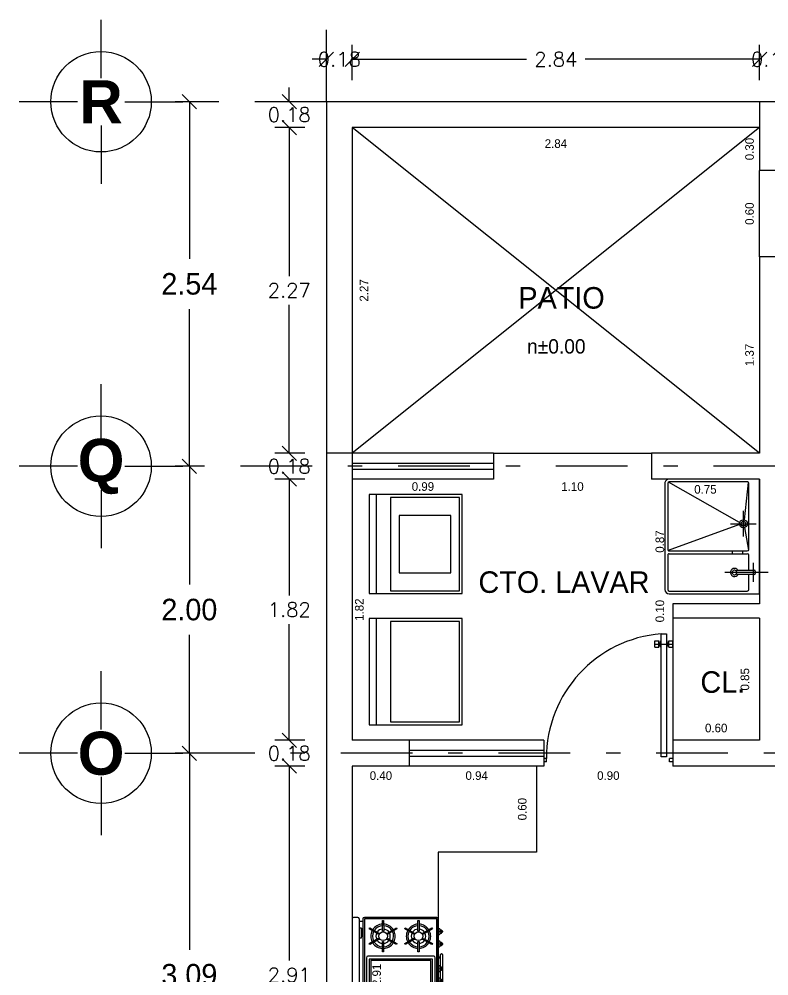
# Model space of a CAD drawing. Extents: x 12 to 127, y -37 to 29.
# Drawn here: x 36.1 to 41.33, y 11.01 to 17.68 of the extents above; entities that cross this region are included whole.
import ezdxf
from ezdxf.enums import TextEntityAlignment as Align

# ---------------------------------------------------------------- set-up
doc = ezdxf.new("R2010")
doc.units = 0
doc.header["$PDMODE"] = 34
doc.linetypes.add('DASHDOT', pattern=[1, 0.5, -0.25, 0, -0.25])
doc.layers.get('0').update_dxf_attribs({"linetype": 'CONTINUOUS'})
doc.layers.get('DEFPOINTS').update_dxf_attribs({"linetype": 'CONTINUOUS'})
for name, color, linetype in [('CEXT', 5, 'CONTINUOUS'), ('CEXT2', 5, 'CONTINUOUS'), ('CINT', 7, 'CONTINUOUS'), ('DESNIVEL', 4, 'CONTINUOUS'), ('EJES', 10, 'DASHDOT'), ('M1', 2, 'CONTINUOUS'), ('MBAJOS', 4, 'CONTINUOUS'), ('MCOCINA', 40, 'CONTINUOUS'), ('MUROS', 6, 'CONTINUOUS'), ('NIVELES', 7, 'CONTINUOUS'), ('PTAS', 33, 'CONTINUOUS'), ('TEJES', 7, 'CONTINUOUS'), ('TEXTOS', 7, 'CONTINUOUS'), ('VEN', 4, 'CONTINUOUS')]:
    doc.layers.add(name, color=color, linetype=linetype)
doc.styles.add('EJES', font='swisseb.ttf')
doc.styles.add('LETER', font='simplex.shx')
doc.styles.add('STYLE1', font='ZURCHBXC.TTF')
doc.dimstyles.new('CEXT', dxfattribs={"dimtxt": 0.15, "dimasz": 0.1, "dimexe": 0.1, "dimexo": 0.15, "dimgap": 0.1, "dimtad": 0, "dimtih": 1, "dimtoh": 1, "dimzin": 0, "dimtxsty": 'STANDARD', "dimblk": 'COT', "dimblk1": 'OBLIQUE', "dimblk2": 'OBLIQUE', "dimsah": 1, "dimcen": 0.09, "dimse1": 1, "dimclrt": 7, "dimazin": 3, "dimtfac": 1, "dimtix": 1, "dimtmove": 0, "dimatfit": 3, "dimtolj": 1, "dimtzin": 0})
doc.dimstyles.new('CINT', dxfattribs={"dimtxt": 0.08, "dimasz": 0.02, "dimexe": 0.05, "dimexo": 0.2, "dimgap": 0.02, "dimtad": 0, "dimtih": 1, "dimtoh": 1, "dimzin": 0, "dimtxsty": 'STANDARD', "dimblk": 'COT', "dimcen": 0.09, "dimazin": 3, "dimtfac": 1, "dimtix": 1, "dimtofl": 0, "dimtmove": 0, "dimatfit": 3, "dimtolj": 1, "dimtzin": 0})
doc.dimstyles.new('CONS', dxfattribs={"dimtxt": 0.1, "dimasz": 0.1, "dimexe": 0.1, "dimexo": 0.15, "dimgap": 0.05, "dimtad": 0, "dimtih": 1, "dimtoh": 1, "dimzin": 0, "dimtxsty": 'LETER', "dimblk1": 'OBLIQUE', "dimblk2": 'OBLIQUE', "dimsah": 1, "dimcen": 0.09, "dimclrt": 7, "dimaunit": 1, "dimazin": 3, "dimtfac": 1, "dimtix": 1, "dimtofl": 0, "dimtmove": 0, "dimatfit": 3, "dimtolj": 1, "dimtzin": 0})

# ---------------------------------------------------------------- blocks, each defined once
blk = doc.blocks.new('LAVADORA')
blk.add_line((-0.15, -0.345), (-0.15, 0.345))
for points in [[(-0.1, 0.345), (-0.75, 0.345), (-0.75, -0.345), (-0.1, -0.345)], [(-0.25, 0.325), (-0.73, 0.325), (-0.73, -0.325), (-0.25, -0.325)], [(-0.31, 0.2), (-0.67, 0.2), (-0.67, -0.2), (-0.31, -0.2)]]:
    blk.add_lwpolyline(points, close=True)
blk = doc.blocks.new('SECADORA')
blk.add_line((-0.15, -0.345), (-0.15, 0.395))
for points in [[(-0.1, 0.395), (-0.75, 0.395), (-0.75, -0.345), (-0.1, -0.345)], [(-0.25, 0.375), (-0.73, 0.375), (-0.73, -0.325), (-0.25, -0.325)]]:
    blk.add_lwpolyline(points, close=True)
blk = doc.blocks.new('LAVADERO80')
for p, q in [((0.0001, 0.8), (0, 0)), ((0.6301, 0.8), (0.0001, 0.8)), ((0.0751, 0.77), (0.0751, 0.6648)), ((0.6301, 0.78), (0.0851, 0.78)), ((0.6401, 0.53), (0.6401, 0.77)), ((0.66, 0.03), (0.6601, 0.77)), ((0.0413, 0.7155), (0.0413, 0.5826)), ((-0.0603, 0.65), (0.2413, 0.65)), ((0.0297, 0.6408), (0.0297, 0.6588)), ((0.0357, 0.6648), (0.0797, 0.6648)), ((0.1537, 0.6348), (0.0357, 0.6348)), ((0.0751, 0.6348), (0.0751, 0.53)), ((0.0797, 0.6648), (0.1537, 0.6648)), ((0.1597, 0.6588), (0.1597, 0.6408)), ((0.0751, 0.49), (0.075, 0.03)), ((0.1051, 0.3375), (0.0764, 0.495)), ((0.6301, 0.52), (0.0851, 0.52)), ((0.6301, 0.5), (0.0851, 0.5)), ((0.1155, 0.52), (0.1155, 0.5)), ((0.1394, 0.3172), (0.6366, 0.4976)), ((0.1897, 0.5), (0.1897, 0.52)), ((0.64, 0.03), (0.6401, 0.49)), ((0.1124, 0.4007), (0.1124, 0.2207)), ((0.2024, 0.3107), (0.0224, 0.3107)), ((0.1055, 0.2837), (0.0775, 0.0233)), ((0.1391, 0.3029), (0.6342, 0.0209)), ((0, 0), (0.63, 0)), ((0.085, 0.02), (0.63, 0.02))]:
    blk.add_line(p, q)
for centre, radius in [((0.1124, 0.3107), 0.0278), ((0.1125, 0.3107), 0.0162)]:
    blk.add_circle(centre, radius)
for centre, radius, start, end in [((0.0851, 0.77), 0.01, 90, 180), ((0.6301, 0.77), 0.03, 0, 90), ((0.6301, 0.77), 0.01, 0, 90), ((0.1746, 0.6509), 0.0284, 214.41739, 150.65071), ((0.1747, 0.6509), 0.0162, 202.50916, 157.49084), ((0.0307, 0.6638), 0.001, 90, 180), ((0.0357, 0.6588), 0.006, 90, 180), ((0.0357, 0.6408), 0.006, 180, 270), ((0.1537, 0.6588), 0.006, 0, 90), ((0.1537, 0.6408), 0.006, 270, 0), ((0.0851, 0.53), 0.01, 180, 270), ((0.0851, 0.49), 0.01, 90, 180), ((0.6301, 0.53), 0.01, 270, 0), ((0.6301, 0.49), 0.01, 359.99101, 90), ((0.085, 0.03), 0.01, 180, 270), ((0.63, 0.03), 0.01, 270, 360), ((0.63, 0.03), 0.03, 270, 0)]:
    blk.add_arc(centre, radius, start, end)
blk = doc.blocks.new('PI')
for p, q in [((-0.14, 0.92), (-0.14, 0.97)), ((-0.14, 0.97), (-0.11, 0.97)), ((-0.11, 0.92), (-0.11, 0.97)), ((-0.095, 0.97), (-0.09, 0.97)), ((-0.095, 0.92), (-0.095, 0.97)), ((-0.09, 0.0717), (-0.09, 1.025)), ((-0.09, 1.025), (-0.05, 1.025)), ((-0.05, 1.025), (-0.05, 0.0717)), ((-0.05, 0.97), (-0.045, 0.97)), ((-0.045, 0.92), (-0.045, 0.97)), ((-0.03, 0.92), (-0.03, 0.97)), ((-0.03, 0.97), (0, 0.97)), ((0, 0.92), (0, 0.97)), ((-0.14, 0.945), (0, 0.945)), ((-0.14, 0.92), (-0.11, 0.92)), ((-0.11, 0.955), (-0.095, 0.955)), ((-0.11, 0.935), (-0.095, 0.935)), ((-0.095, 0.92), (-0.09, 0.92)), ((-0.05, 0.92), (-0.045, 0.92)), ((-0.045, 0.955), (-0.03, 0.955)), ((-0.045, 0.935), (-0.03, 0.935)), ((-0.03, 0.92), (0, 0.92)), ((-0.98, 0.0595), (-1, 0.0595)), ((-0.98, 0.0322), (-1, 0.0322)), ((-0.98, 0.0322), (-0.98, 0.0595)), ((-0.05, 0.0717), (-0.09, 0.0717)), ((-0.0248, 0.0322), (-0.0248, 0.0595)), ((0, 0.0595), (-0.0248, 0.0595)), ((0, 0.0322), (-0.0248, 0.0322))]:
    blk.add_line(p, q)
blk.add_arc((-0.0139, 0.061), 0.9661, 94.51866, 180.09329)
blk = doc.blocks.new('ESTUFA80')
for p, q in [((0.3904, 0), (-0.3904, 0)), ((-0.322, 0.0081), (-0.322, 0)), ((-0.3049, 0.0131), (-0.317, 0.0131)), ((-0.3049, 0.0315), (-0.3049, 0.0112)), ((-0.3, 0.0325), (-0.3039, 0.0325)), ((-0.3, 0.0102), (-0.3039, 0.0102)), ((-0.299, 0.0112), (-0.299, 0.0315)), ((-0.2869, 0.0131), (-0.299, 0.0131)), ((-0.2819, 0), (-0.2819, 0.0081)), ((-0.2355, 0.0081), (-0.2355, 0)), ((-0.2184, 0.0131), (-0.2305, 0.0131)), ((-0.2184, 0.0315), (-0.2184, 0.0112)), ((-0.2135, 0.0325), (-0.2174, 0.0325)), ((-0.2135, 0.0102), (-0.2174, 0.0102)), ((-0.2125, 0.0112), (-0.2125, 0.0315)), ((-0.2004, 0.0131), (-0.2125, 0.0131)), ((-0.1954, 0), (-0.1954, 0.0081)), ((-0.1469, 0.0215), (-0.1469, 0.0252)), ((-0.1419, 0.0302), (-0.046, 0.0302)), ((-0.0557, 0.0165), (-0.1419, 0.0165)), ((-0.1259, 0), (-0.1259, 0.0165)), ((-0.1159, 0.0165), (-0.1159, 0)), ((-0.063, 0.0081), (-0.063, 0)), ((-0.046, 0.0131), (-0.058, 0.0131)), ((-0.046, 0.0315), (-0.046, 0.0112)), ((-0.0411, 0.0325), (-0.045, 0.0325)), ((-0.0411, 0.0102), (-0.045, 0.0102)), ((-0.0401, 0.0112), (-0.0401, 0.0315)), ((-0.0401, 0.0302), (0.0407, 0.0302)), ((-0.028, 0.0131), (-0.0401, 0.0131)), ((0.031, 0.0165), (-0.0304, 0.0165)), ((-0.023, 0), (-0.023, 0.0081)), ((0.0236, 0.0081), (0.0236, 0)), ((0.0407, 0.0131), (0.0286, 0.0131)), ((0.0407, 0.0315), (0.0407, 0.0112)), ((0.0456, 0.0325), (0.0417, 0.0325)), ((0.0456, 0.0102), (0.0417, 0.0102)), ((0.0466, 0.0112), (0.0466, 0.0315)), ((0.0466, 0.0302), (0.1446, 0.0302)), ((0.0586, 0.0131), (0.0466, 0.0131)), ((0.1446, 0.0165), (0.0562, 0.0165)), ((0.0636, 0), (0.0636, 0.0081)), ((0.1195, 0.0165), (0.1195, 0)), ((0.1295, 0), (0.1295, 0.0165)), ((0.1496, 0.0215), (0.1496, 0.0252)), ((0.1974, 0.0081), (0.1974, 0)), ((0.2145, 0.0131), (0.2024, 0.0131)), ((0.2145, 0.0315), (0.2145, 0.0112)), ((0.2194, 0.0325), (0.2155, 0.0325)), ((0.2194, 0.0102), (0.2155, 0.0102)), ((0.2204, 0.0112), (0.2204, 0.0315)), ((0.2324, 0.0131), (0.2204, 0.0131)), ((0.2374, 0), (0.2374, 0.0081)), ((0.2839, 0.0081), (0.2839, 0)), ((0.301, 0.0131), (0.2889, 0.0131)), ((0.301, 0.0315), (0.301, 0.0112)), ((0.3059, 0.0325), (0.302, 0.0325)), ((0.3059, 0.0102), (0.302, 0.0102)), ((0.3069, 0.0112), (0.3069, 0.0315)), ((0.3189, 0.0131), (0.3069, 0.0131)), ((0.324, 0), (0.324, 0.0081)), ((-0.4004, -0.01), (-0.4004, -0.5156)), ((0.3904, -0.01), (-0.3904, -0.01)), ((-0.3904, -0.01), (-0.3904, -0.5156)), ((-0.3267, -0.0451), (-0.3204, -0.0414)), ((-0.2905, -0.1078), (-0.3267, -0.0451)), ((-0.3204, -0.0414), (-0.2831, -0.1035)), ((-0.2537, -0.1041), (-0.2175, -0.0414)), ((-0.2111, -0.0451), (-0.2462, -0.1084)), ((-0.2175, -0.0414), (-0.2111, -0.0451)), ((-0.1299, -0.0309), (-0.1299, -0.4909)), ((0.1268, -0.0209), (-0.1199, -0.0209)), ((0.1168, -0.041), (-0.1099, -0.041)), ((-0.1099, -0.041), (-0.1099, -0.4809)), ((-0.0999, -0.051), (-0.0999, -0.4709)), ((0.1068, -0.051), (-0.0999, -0.051)), ((0.1068, -0.4709), (0.1068, -0.051)), ((0.1168, -0.4809), (0.1168, -0.041)), ((0.1369, -0.4909), (0.1369, -0.0309)), ((0.2218, -0.0414), (0.2154, -0.0451)), ((0.2154, -0.0451), (0.2506, -0.1084)), ((0.258, -0.1041), (0.2218, -0.0414)), ((0.3247, -0.0414), (0.2874, -0.1035)), ((0.2948, -0.1078), (0.3311, -0.0451)), ((0.3311, -0.0451), (0.3247, -0.0414)), ((0.3904, -0.5156), (0.3904, -0.01)), ((0.4004, -0.5156), (0.4004, -0.01)), ((-0.3782, -0.1342), (-0.3057, -0.1329)), ((-0.3057, -0.1329), (-0.3057, -0.1415)), ((-0.2831, -0.1035), (-0.2905, -0.1078)), ((-0.2462, -0.1084), (-0.2537, -0.1041)), ((0.2506, -0.1084), (0.258, -0.1041)), ((0.2874, -0.1035), (0.2948, -0.1078)), ((0.3101, -0.1329), (0.3101, -0.1415)), ((0.3825, -0.1342), (0.3101, -0.1329)), ((-0.3782, -0.1415), (-0.3782, -0.1342)), ((-0.3057, -0.1415), (-0.3782, -0.1415)), ((-0.3267, -0.2307), (-0.2916, -0.1673)), ((-0.2841, -0.1716), (-0.3204, -0.2343)), ((-0.2916, -0.1673), (-0.2841, -0.1716)), ((-0.2547, -0.1722), (-0.2473, -0.1679)), ((-0.2175, -0.2343), (-0.2547, -0.1722)), ((-0.2473, -0.1679), (-0.2111, -0.2307)), ((-0.2321, -0.1428), (-0.2321, -0.1342)), ((-0.2321, -0.1342), (-0.1596, -0.1342)), ((-0.1596, -0.1415), (-0.2321, -0.1428)), ((-0.1596, -0.1341), (-0.1596, -0.1415)), ((0.2364, -0.1342), (0.164, -0.1342)), ((0.164, -0.1343), (0.164, -0.1417)), ((0.164, -0.1415), (0.2364, -0.1428)), ((0.2516, -0.1679), (0.2154, -0.2307)), ((0.2218, -0.2343), (0.2591, -0.1722)), ((0.2364, -0.1428), (0.2364, -0.1342)), ((0.2591, -0.1722), (0.2516, -0.1679)), ((0.2959, -0.1673), (0.2885, -0.1716)), ((0.2885, -0.1716), (0.3247, -0.2343)), ((0.3311, -0.2307), (0.2959, -0.1673)), ((0.3101, -0.1415), (0.3825, -0.1415)), ((0.3825, -0.1415), (0.3825, -0.1342)), ((-0.3204, -0.2343), (-0.3267, -0.2307)), ((-0.2111, -0.2307), (-0.2175, -0.2343)), ((0.2154, -0.2307), (0.2218, -0.2343)), ((0.3247, -0.2343), (0.3311, -0.2307)), ((-0.3267, -0.2923), (-0.3204, -0.2886)), ((-0.2905, -0.3551), (-0.3267, -0.2923)), ((-0.3204, -0.2886), (-0.2831, -0.3508)), ((-0.2537, -0.3514), (-0.2175, -0.2886)), ((-0.2111, -0.2923), (-0.2462, -0.3557)), ((-0.2175, -0.2886), (-0.2111, -0.2923)), ((0.2218, -0.2886), (0.2154, -0.2923)), ((0.2154, -0.2923), (0.2506, -0.3557)), ((0.258, -0.3514), (0.2218, -0.2886)), ((0.3247, -0.2886), (0.2874, -0.3508)), ((0.2948, -0.3551), (0.3311, -0.2923)), ((0.3311, -0.2923), (0.3247, -0.2886)), ((-0.3782, -0.3814), (-0.3057, -0.3802)), ((-0.3782, -0.3888), (-0.3782, -0.3814)), ((-0.3057, -0.3888), (-0.3782, -0.3888)), ((-0.3057, -0.3802), (-0.3057, -0.3888)), ((-0.2831, -0.3508), (-0.2905, -0.3551)), ((-0.2462, -0.3557), (-0.2537, -0.3514)), ((-0.2321, -0.3814), (-0.1596, -0.3814)), ((-0.2321, -0.39), (-0.2321, -0.3814)), ((-0.1596, -0.3888), (-0.2321, -0.39)), ((-0.1596, -0.3815), (-0.1596, -0.3889)), ((0.2364, -0.3814), (0.164, -0.3814)), ((0.164, -0.3815), (0.164, -0.3888)), ((0.164, -0.3888), (0.2364, -0.39)), ((0.2364, -0.39), (0.2364, -0.3814)), ((0.2506, -0.3557), (0.258, -0.3514)), ((0.2874, -0.3508), (0.2948, -0.3551)), ((0.3825, -0.3814), (0.3101, -0.3802)), ((0.3101, -0.3802), (0.3101, -0.3888)), ((0.3101, -0.3888), (0.3825, -0.3888)), ((0.3825, -0.3888), (0.3825, -0.3814)), ((-0.3267, -0.4779), (-0.2916, -0.4146)), ((-0.2841, -0.4189), (-0.3204, -0.4816)), ((-0.2916, -0.4146), (-0.2841, -0.4189)), ((-0.2547, -0.4195), (-0.2473, -0.4152)), ((-0.2175, -0.4816), (-0.2547, -0.4195)), ((-0.2473, -0.4152), (-0.2111, -0.4779)), ((0.2516, -0.4152), (0.2154, -0.4779)), ((0.2218, -0.4816), (0.2591, -0.4195)), ((0.2591, -0.4195), (0.2516, -0.4152)), ((0.2959, -0.4146), (0.2885, -0.4189)), ((0.2885, -0.4189), (0.3247, -0.4816)), ((0.3311, -0.4779), (0.2959, -0.4146)), ((-0.3904, -0.5156), (0.3904, -0.5156)), ((-0.3904, -0.5256), (0.3904, -0.5256)), ((-0.3754, -0.5506), (-0.3754, -0.5256)), ((-0.3204, -0.4816), (-0.3267, -0.4779)), ((-0.3217, -0.5273), (-0.3213, -0.5361)), ((-0.2648, -0.5329), (-0.3217, -0.5273)), ((-0.2648, -0.5361), (-0.2648, -0.5329)), ((-0.2111, -0.4779), (-0.2175, -0.4816)), ((-0.1199, -0.5009), (0.1268, -0.5009)), ((-0.1099, -0.4809), (0.1168, -0.4809)), ((-0.0999, -0.4709), (0.1068, -0.4709)), ((0.2154, -0.4779), (0.2218, -0.4816)), ((0.3247, -0.4816), (0.3311, -0.4779)), ((0.3754, -0.5506), (0.3754, -0.5256)), ((-0.4004, -0.5606), (-0.4004, -0.5906)), ((-0.3904, -0.5506), (0.3904, -0.5506)), ((-0.3265, -0.5361), (-0.3265, -0.5506)), ((-0.2592, -0.5361), (-0.3265, -0.5361)), ((-0.2592, -0.5506), (-0.2592, -0.5361)), ((0.4004, -0.5906), (0.4004, -0.5606)), ((-0.3904, -0.6007), (0.3904, -0.6007))]:
    blk.add_line(p, q)
for centre in [(-0.269, -0.1377), (0.2733, -0.1377), (-0.269, -0.3849), (0.2733, -0.3849)]:
    blk.add_circle(centre, 0.0302)
for centre, radius, start, end in [((-0.317, 0.0081), 0.005, 90, 180), ((-0.302, 0.0137), 0.013, 103.13656, 182.60475), ((-0.3039, 0.0315), 0.001, 90, 180), ((-0.3039, 0.0112), 0.001, 180, 270), ((-0.3, 0.0315), 0.001, 0, 90), ((-0.3, 0.0112), 0.001, 270, 0), ((-0.302, 0.0137), 0.013, 357.39525, 76.86344), ((-0.2869, 0.0081), 0.005, 0, 90), ((-0.2305, 0.0081), 0.005, 90, 180), ((-0.2155, 0.0137), 0.013, 103.13656, 182.60475), ((-0.2174, 0.0315), 0.001, 90, 180), ((-0.2174, 0.0112), 0.001, 180, 270), ((-0.2135, 0.0315), 0.001, 0, 90), ((-0.2135, 0.0112), 0.001, 270, 0), ((-0.2155, 0.0137), 0.013, 357.39525, 76.86344), ((-0.2004, 0.0081), 0.005, 0, 90), ((-0.1419, 0.0252), 0.005, 90, 180), ((-0.1419, 0.0215), 0.005, 180, 270), ((-0.058, 0.0081), 0.005, 90, 180), ((-0.043, 0.0137), 0.013, 103.13656, 182.60475), ((-0.045, 0.0315), 0.001, 90, 180), ((-0.045, 0.0112), 0.001, 180, 270), ((-0.0411, 0.0315), 0.001, 0, 90), ((-0.0411, 0.0112), 0.001, 270, 0), ((-0.043, 0.0137), 0.013, 357.39525, 76.86344), ((-0.028, 0.0081), 0.005, 0, 90), ((0.0286, 0.0081), 0.005, 90, 180), ((0.0436, 0.0137), 0.013, 103.13656, 182.60475), ((0.0417, 0.0315), 0.001, 90, 180), ((0.0417, 0.0112), 0.001, 180, 270), ((0.0456, 0.0315), 0.001, 0, 90), ((0.0456, 0.0112), 0.001, 270, 0), ((0.0436, 0.0137), 0.013, 357.39525, 76.86344), ((0.0586, 0.0081), 0.005, 0, 90), ((0.1446, 0.0252), 0.005, 0, 90), ((0.1446, 0.0215), 0.005, 270, 360), ((0.1486, 0.0292), 0.001, 0, 90), ((0.2024, 0.0081), 0.005, 90, 180), ((0.2174, 0.0137), 0.013, 103.13656, 182.60475), ((0.2155, 0.0315), 0.001, 90, 180), ((0.2155, 0.0112), 0.001, 180, 270), ((0.2194, 0.0315), 0.001, 0, 90), ((0.2194, 0.0112), 0.001, 270, 0), ((0.2174, 0.0137), 0.013, 357.39525, 76.86344), ((0.2324, 0.0081), 0.005, 0, 90), ((0.2889, 0.0081), 0.005, 90, 180), ((0.3039, 0.0137), 0.013, 103.13656, 182.60475), ((0.302, 0.0315), 0.001, 90, 180), ((0.302, 0.0112), 0.001, 180, 270), ((0.3059, 0.0315), 0.001, 0, 90), ((0.3059, 0.0112), 0.001, 270, 0), ((0.3039, 0.0137), 0.013, 357.39525, 76.86344), ((0.3189, 0.0081), 0.005, 0, 90), ((-0.3904, -0.01), 0.01, 90, 180), ((-0.2691, -0.138), 0.0851, 122.31144, 177.18305), ((-0.2691, -0.138), 0.0851, 62.37258, 117.07209), ((-0.2689, -0.1379), 0.0737, 62.86598, 116.66246), ((-0.2691, -0.138), 0.0851, 2.54228, 57.13058), ((-0.1199, -0.0309), 0.01, 90, 180), ((0.1268, -0.0309), 0.01, 0, 90), ((0.2735, -0.138), 0.0851, 122.86942, 177.45772), ((0.2735, -0.138), 0.0851, 62.92791, 117.62742), ((0.2732, -0.1379), 0.0737, 63.33754, 117.13402), ((0.2735, -0.138), 0.0851, 2.81695, 57.68856), ((0.3904, -0.01), 0.01, 0, 90), ((-0.2689, -0.1379), 0.0737, 122.86598, 176.66246), ((-0.269, -0.1377), 0.0504, 124.23095, 174.903), ((-0.269, -0.1377), 0.0504, 63.99408, 114.70629), ((-0.269, -0.1377), 0.0504, 3.95602, 54.46702), ((-0.2689, -0.1379), 0.0737, 2.86598, 56.66246), ((0.2732, -0.1379), 0.0737, 123.33754, 177.13402), ((0.2733, -0.1377), 0.0504, 125.53298, 176.04398), ((0.2733, -0.1377), 0.0504, 65.29371, 116.00592), ((0.2733, -0.1377), 0.0504, 5.097, 55.76905), ((0.2732, -0.1379), 0.0737, 3.33754, 57.13402), ((-0.2691, -0.138), 0.0851, 182.42, 237.35247), ((-0.2689, -0.1379), 0.0737, 182.86598, 236.66246), ((-0.269, -0.1377), 0.0504, 184.4298, 234.86055), ((-0.269, -0.1377), 0.0504, 244.39172, 294.62134), ((-0.269, -0.1377), 0.0504, 304.15481, 354.42452), ((-0.2689, -0.1379), 0.0737, 302.86598, 356.66246), ((-0.2691, -0.138), 0.0851, 302.65086, 357.3), ((0.2735, -0.138), 0.0851, 182.7, 237.34914), ((0.2732, -0.1379), 0.0737, 183.33754, 237.13402), ((0.2733, -0.1377), 0.0504, 185.57548, 235.84519), ((0.2733, -0.1377), 0.0504, 245.37866, 295.60828), ((0.2733, -0.1377), 0.0504, 305.13945, 355.5702), ((0.2732, -0.1379), 0.0737, 303.33754, 357.13402), ((0.2735, -0.138), 0.0851, 302.64753, 357.58), ((-0.2691, -0.138), 0.0851, 242.58972, 297.41093), ((-0.2689, -0.1379), 0.0737, 242.86598, 296.66246), ((0.2735, -0.138), 0.0851, 242.58907, 297.41028), ((0.2732, -0.1379), 0.0737, 243.33754, 297.13402), ((-0.2691, -0.3852), 0.0851, 122.31144, 177.18305), ((-0.2689, -0.3851), 0.0737, 122.86598, 176.66246), ((-0.2691, -0.3852), 0.0851, 62.37258, 117.07209), ((-0.2689, -0.3851), 0.0737, 62.86598, 116.66246), ((-0.2689, -0.3851), 0.0737, 2.86598, 56.66246), ((-0.2691, -0.3852), 0.0851, 2.54228, 57.13058), ((0.2735, -0.3852), 0.0851, 122.86942, 177.45772), ((0.2732, -0.3851), 0.0737, 123.33754, 177.13402), ((0.2735, -0.3852), 0.0851, 62.92791, 117.62742), ((0.2732, -0.3851), 0.0737, 63.33754, 117.13402), ((0.2732, -0.3851), 0.0737, 3.33754, 57.13402), ((0.2735, -0.3852), 0.0851, 2.81695, 57.68856), ((-0.2691, -0.3852), 0.0851, 182.42, 237.35247), ((-0.2689, -0.3851), 0.0737, 182.86598, 236.66246), ((-0.269, -0.3849), 0.0504, 124.23095, 174.903), ((-0.269, -0.3849), 0.0504, 184.4298, 234.86055), ((-0.269, -0.3849), 0.0504, 63.99408, 114.70629), ((-0.269, -0.3849), 0.0504, 304.15481, 354.42452), ((-0.269, -0.3849), 0.0504, 3.95602, 54.46702), ((-0.2689, -0.3851), 0.0737, 302.86598, 356.66246), ((-0.2691, -0.3852), 0.0851, 302.65086, 357.3), ((0.2735, -0.3852), 0.0851, 182.7, 237.34914), ((0.2732, -0.3851), 0.0737, 183.33754, 237.13402), ((0.2733, -0.3849), 0.0504, 125.53298, 176.04398), ((0.2733, -0.3849), 0.0504, 185.57548, 235.84519), ((0.2733, -0.3849), 0.0504, 65.29371, 116.00592), ((0.2733, -0.3849), 0.0504, 5.097, 55.76905), ((0.2733, -0.3849), 0.0504, 305.13945, 355.5702), ((0.2732, -0.3851), 0.0737, 303.33754, 357.13402), ((0.2735, -0.3852), 0.0851, 302.64753, 357.58), ((-0.2691, -0.3852), 0.0851, 242.58972, 297.41093), ((-0.2689, -0.3851), 0.0737, 242.86598, 296.66246), ((-0.269, -0.3849), 0.0504, 244.39172, 294.62134), ((0.2735, -0.3852), 0.0851, 242.58907, 297.41028), ((0.2732, -0.3851), 0.0737, 243.33754, 297.13402), ((0.2733, -0.3849), 0.0504, 245.37866, 295.60828), ((-0.3904, -0.5156), 0.01, 180, 270), ((-0.1199, -0.4909), 0.01, 180, 270), ((0.1268, -0.4909), 0.01, 270, 0), ((0.3904, -0.5156), 0.01, 270, 0), ((-0.3904, -0.5606), 0.01, 90, 180), ((-0.3904, -0.5906), 0.01, 180, 270), ((0.3904, -0.5606), 0.01, 360, 90), ((0.3904, -0.5906), 0.01, 270, 360)]:
    blk.add_arc(centre, radius, start, end)
blk = doc.blocks.new('_OBLIQUE')
at = {"color": 0, "linetype": 'BYBLOCK'}
blk.add_line((-0.5, -0.5), (0.5, 0.5), dxfattribs=at)
blk = doc.blocks.new('*D34')
at = {"color": 0, "linetype": 'BYBLOCK'}
for p, q in [((37.3885, 12.5604), (37.1908, 12.5604)), ((37.2908, 12.5604), (37.2908, 11.1904)), ((37.2908, 9.4704), (37.2908, 10.8404))]:
    blk.add_line(p, q, dxfattribs=at)
at = {"layer": 'DEFPOINTS', "color": 0, "linetype": 'BYBLOCK'}
for p in [(37.2908, 12.5604), (37.5385, 12.5604), (37.5385, 9.4704)]:
    blk.add_point(p, dxfattribs=at)
at = {"color": 0, "linetype": 'BYBLOCK', "xscale": 0.1, "yscale": 0.1, "zscale": 0.1}
for p, rotation in [((37.2908, 12.5604), 90), ((37.2908, 9.4704), 270)]:
    blk.add_blockref('_OBLIQUE', p, dxfattribs=dict(at, rotation=rotation))
at = {"color": 7, "linetype": 'BYBLOCK', "insert": (37.2908, 11.0154), "char_height": 0.15, "attachment_point": 5}
blk.add_mtext('\\A1;3.09', dxfattribs=at)
blk = doc.blocks.new('COT')
blk.add_circle((0, 0), 1)
blk = doc.blocks.new('*D35')
at = {"color": 0, "linetype": 'BYBLOCK'}
for p, q in [((37.3885, 14.5604), (37.1908, 14.5604)), ((37.2908, 14.5604), (37.2908, 13.7354)), ((37.2908, 12.5604), (37.2908, 13.3854))]:
    blk.add_line(p, q, dxfattribs=at)
at = {"layer": 'DEFPOINTS', "color": 0, "linetype": 'BYBLOCK'}
for p in [(37.2908, 14.5604), (37.5385, 14.5604), (37.5385, 12.5604)]:
    blk.add_point(p, dxfattribs=at)
at = {"color": 0, "linetype": 'BYBLOCK', "xscale": 0.1, "yscale": 0.1, "zscale": 0.1}
for p, rotation in [((37.2908, 14.5604), 90), ((37.2908, 12.5604), 270)]:
    blk.add_blockref('_OBLIQUE', p, dxfattribs=dict(at, rotation=rotation))
at = {"color": 7, "linetype": 'BYBLOCK', "insert": (37.2908, 13.5604), "char_height": 0.15, "attachment_point": 5}
blk.add_mtext('\\A1;2.00', dxfattribs=at)
blk = doc.blocks.new('*D36')
at = {"color": 0, "linetype": 'BYBLOCK'}
for p, q in [((37.4292, 17.1004), (37.1908, 17.1004)), ((37.2908, 17.1004), (37.2908, 16.0054)), ((37.2908, 14.5604), (37.2908, 15.6554))]:
    blk.add_line(p, q, dxfattribs=at)
at = {"layer": 'DEFPOINTS', "color": 0, "linetype": 'BYBLOCK'}
for p in [(37.2908, 17.1004), (37.5792, 17.1004), (37.5385, 14.5604)]:
    blk.add_point(p, dxfattribs=at)
at = {"color": 0, "linetype": 'BYBLOCK', "xscale": 0.1, "yscale": 0.1, "zscale": 0.1}
for p, rotation in [((37.2908, 17.1004), 90), ((37.2908, 14.5604), 270)]:
    blk.add_blockref('_OBLIQUE', p, dxfattribs=dict(at, rotation=rotation))
at = {"color": 7, "linetype": 'BYBLOCK', "insert": (37.2908, 15.8304), "char_height": 0.15, "attachment_point": 5}
blk.add_mtext('\\A1;2.54', dxfattribs=at)
blk = doc.blocks.new('*D307')
at = {"layer": 'DEFPOINTS', "color": 0, "linetype": 'BYBLOCK'}
for p in [(40.6622, 12.4704), (43.3065, 12.4704), (40.6622, 12.4038)]:
    blk.add_point(p, dxfattribs=at)
at = {"color": 0, "linetype": 'BYBLOCK', "insert": (41.9843, 12.4038), "char_height": 0.06, "attachment_point": 5}
blk.add_mtext('\\A1;2.64', dxfattribs=at)
blk = doc.blocks.new('_NONE')
at = {"color": 0, "linetype": 'BYBLOCK'}
blk.add_circle((0, 0), 0.25, dxfattribs=at)
blk = doc.blocks.new('*D308')
at = {"layer": 'DEFPOINTS', "color": 0, "linetype": 'BYBLOCK'}
for p in [(39.7622, 12.4704), (40.6622, 12.4704), (39.7622, 12.4038)]:
    blk.add_point(p, dxfattribs=at)
at = {"color": 0, "linetype": 'BYBLOCK', "insert": (40.2122, 12.4038), "char_height": 0.06, "attachment_point": 5}
blk.add_mtext('\\A1;0.90', dxfattribs=at)
blk = doc.blocks.new('*D309')
at = {"layer": 'DEFPOINTS', "color": 0, "linetype": 'BYBLOCK'}
for p in [(38.8265, 12.4704), (39.7622, 12.4704), (38.8265, 12.4038)]:
    blk.add_point(p, dxfattribs=at)
at = {"color": 0, "linetype": 'BYBLOCK', "insert": (39.2943, 12.4038), "char_height": 0.06, "attachment_point": 5}
blk.add_mtext('\\A1;0.94', dxfattribs=at)
blk = doc.blocks.new('*D310')
at = {"layer": 'DEFPOINTS', "color": 0, "linetype": 'BYBLOCK'}
for p in [(38.4265, 12.4704), (38.8265, 12.4704), (38.4265, 12.4038)]:
    blk.add_point(p, dxfattribs=at)
at = {"color": 0, "linetype": 'BYBLOCK', "insert": (38.6265, 12.4038), "char_height": 0.06, "attachment_point": 5}
blk.add_mtext('\\A1;0.40', dxfattribs=at)
blk = doc.blocks.new('*D311')
at = {"layer": 'DEFPOINTS', "color": 0, "linetype": 'BYBLOCK'}
for p in [(38.4265, 12.4704), (38.4265, 9.5604), (38.5971, 9.5604)]:
    blk.add_point(p, dxfattribs=at)
at = {"color": 0, "linetype": 'BYBLOCK', "insert": (38.5971, 11.0154), "char_height": 0.06, "attachment_point": 5, "rotation": 90}
blk.add_mtext('\\A1;2.91', dxfattribs=at)
blk = doc.blocks.new('*D323')
at = {"layer": 'DEFPOINTS', "color": 0, "linetype": 'BYBLOCK'}
for p in [(38.4265, 14.4704), (38.4762, 14.4704), (38.4265, 12.6504)]:
    blk.add_point(p, dxfattribs=at)
at = {"color": 0, "linetype": 'BYBLOCK', "insert": (38.4762, 13.5604), "char_height": 0.06, "attachment_point": 5, "rotation": 90}
blk.add_mtext('\\A1;1.82', dxfattribs=at)
blk = doc.blocks.new('*D324')
at = {"layer": 'DEFPOINTS', "color": 0, "linetype": 'BYBLOCK'}
for p in [(38.4265, 14.4704), (39.4122, 14.4704), (39.4122, 14.4183)]:
    blk.add_point(p, dxfattribs=at)
at = {"color": 0, "linetype": 'BYBLOCK', "insert": (38.9193, 14.4183), "char_height": 0.06, "attachment_point": 5}
blk.add_mtext('\\A1;0.99', dxfattribs=at)
blk = doc.blocks.new('*D325')
at = {"layer": 'DEFPOINTS', "color": 0, "linetype": 'BYBLOCK'}
for p in [(39.4122, 14.4704), (40.5122, 14.4704), (40.5122, 14.4183)]:
    blk.add_point(p, dxfattribs=at)
at = {"color": 0, "linetype": 'BYBLOCK', "insert": (39.9622, 14.4183), "char_height": 0.06, "attachment_point": 5}
blk.add_mtext('\\A1;1.10', dxfattribs=at)
blk = doc.blocks.new('*D326')
at = {"layer": 'DEFPOINTS', "color": 0, "linetype": 'BYBLOCK'}
for p in [(40.5122, 14.4704), (41.2665, 14.4704), (41.2665, 14.3986)]:
    blk.add_point(p, dxfattribs=at)
at = {"color": 0, "linetype": 'BYBLOCK', "insert": (40.8893, 14.3986), "char_height": 0.06, "attachment_point": 5}
blk.add_mtext('\\A1;0.75', dxfattribs=at)
blk = doc.blocks.new('*D327')
at = {"layer": 'DEFPOINTS', "color": 0, "linetype": 'BYBLOCK'}
for p in [(41.2665, 12.7356), (40.6622, 12.6504), (41.2665, 12.6504)]:
    blk.add_point(p, dxfattribs=at)
at = {"color": 0, "linetype": 'BYBLOCK', "insert": (40.9643, 12.7356), "char_height": 0.06, "attachment_point": 5}
blk.add_mtext('\\A1;0.60', dxfattribs=at)
blk = doc.blocks.new('*D328')
at = {"layer": 'DEFPOINTS', "color": 0, "linetype": 'BYBLOCK'}
for p in [(41.1648, 13.5004), (41.2665, 13.5004), (41.2665, 12.6504)]:
    blk.add_point(p, dxfattribs=at)
at = {"color": 0, "linetype": 'BYBLOCK', "insert": (41.1648, 13.0754), "char_height": 0.06, "attachment_point": 5, "rotation": 90}
blk.add_mtext('\\A1;0.85', dxfattribs=at)
blk = doc.blocks.new('*D329')
at = {"layer": 'DEFPOINTS', "color": 0, "linetype": 'BYBLOCK'}
for p in [(40.5718, 13.6004), (40.6622, 13.6004), (40.6622, 13.5004)]:
    blk.add_point(p, dxfattribs=at)
at = {"color": 0, "linetype": 'BYBLOCK', "insert": (40.5718, 13.5504), "char_height": 0.06, "attachment_point": 5, "rotation": 90}
blk.add_mtext('\\A1;0.10', dxfattribs=at)
blk = doc.blocks.new('*D330')
at = {"layer": 'DEFPOINTS', "color": 0, "linetype": 'BYBLOCK'}
for p in [(40.5718, 14.4704), (40.5718, 14.4704), (40.6622, 13.6004)]:
    blk.add_point(p, dxfattribs=at)
at = {"color": 0, "linetype": 'BYBLOCK', "insert": (40.5718, 14.0354), "char_height": 0.06, "attachment_point": 5, "rotation": 90}
blk.add_mtext('\\A1;0.87', dxfattribs=at)
blk = doc.blocks.new('*D331')
at = {"layer": 'DEFPOINTS', "color": 0, "linetype": 'BYBLOCK'}
for p in [(38.4265, 16.9204), (41.2665, 16.9204), (41.2665, 16.8084)]:
    blk.add_point(p, dxfattribs=at)
at = {"color": 0, "linetype": 'BYBLOCK', "insert": (39.8465, 16.8084), "char_height": 0.06, "attachment_point": 5}
blk.add_mtext('\\A1;2.84', dxfattribs=at)
blk = doc.blocks.new('*D332')
at = {"layer": 'DEFPOINTS', "color": 0, "linetype": 'BYBLOCK'}
for p in [(38.4265, 16.9204), (38.5081, 16.9204), (38.4265, 14.6504)]:
    blk.add_point(p, dxfattribs=at)
at = {"color": 0, "linetype": 'BYBLOCK', "insert": (38.5081, 15.7854), "char_height": 0.06, "attachment_point": 5, "rotation": 90}
blk.add_mtext('\\A1;2.27', dxfattribs=at)
blk = doc.blocks.new('*D402')
at = {"layer": 'DEFPOINTS', "color": 0, "linetype": 'BYBLOCK'}
for p in [(41.1971, 16.0204), (41.2665, 16.0204), (41.2665, 14.6504)]:
    blk.add_point(p, dxfattribs=at)
at = {"color": 0, "linetype": 'BYBLOCK', "insert": (41.1971, 15.3354), "char_height": 0.06, "attachment_point": 5, "rotation": 90}
blk.add_mtext('\\A1;1.37', dxfattribs=at)
blk = doc.blocks.new('*D403')
at = {"layer": 'DEFPOINTS', "color": 0, "linetype": 'BYBLOCK'}
for p in [(41.1971, 16.6204), (41.2665, 16.6204), (41.2665, 16.0204)]:
    blk.add_point(p, dxfattribs=at)
at = {"color": 0, "linetype": 'BYBLOCK', "insert": (41.1971, 16.3204), "char_height": 0.06, "attachment_point": 5, "rotation": 90}
blk.add_mtext('\\A1;0.60', dxfattribs=at)
blk = doc.blocks.new('*D404')
at = {"layer": 'DEFPOINTS', "color": 0, "linetype": 'BYBLOCK'}
for p in [(41.1971, 16.9204), (41.2665, 16.9204), (41.2665, 16.6204)]:
    blk.add_point(p, dxfattribs=at)
at = {"color": 0, "linetype": 'BYBLOCK', "insert": (41.1971, 16.7704), "char_height": 0.06, "attachment_point": 5, "rotation": 90}
blk.add_mtext('\\A1;0.30', dxfattribs=at)
blk = doc.blocks.new('*D531')
at = {"layer": 'DEFPOINTS', "color": 0, "linetype": 'BYBLOCK'}
for p in [(39.6121, 12.4704), (39.7122, 12.4704), (39.7122, 11.8704)]:
    blk.add_point(p, dxfattribs=at)
at = {"color": 0, "linetype": 'BYBLOCK', "insert": (39.6121, 12.1704), "char_height": 0.06, "attachment_point": 5, "rotation": 90}
blk.add_mtext('\\A1;0.60', dxfattribs=at)
blk = doc.blocks.new('*D552')
at = {"color": 0, "linetype": 'BYBLOCK'}
for p, q in [((38.0965, 12.4704), (37.8874, 12.4704)), ((37.9874, 12.4704), (37.9874, 11.1154)), ((37.9874, 9.5604), (37.9874, 10.9154)), ((38.0965, 9.5604), (37.8874, 9.5604))]:
    blk.add_line(p, q, dxfattribs=at)
at = {"layer": 'DEFPOINTS', "color": 0, "linetype": 'BYBLOCK'}
for p in [(37.9874, 12.4704), (38.2465, 12.4704), (38.2465, 9.5604)]:
    blk.add_point(p, dxfattribs=at)
at = {"color": 0, "linetype": 'BYBLOCK', "xscale": 0.1, "yscale": 0.1, "zscale": 0.1}
for p, rotation in [((37.9874, 12.4704), 90), ((37.9874, 9.5604), 270)]:
    blk.add_blockref('_OBLIQUE', p, dxfattribs=dict(at, rotation=rotation))
at = {"color": 7, "linetype": 'BYBLOCK', "insert": (37.9874, 11.0154), "char_height": 0.1, "attachment_point": 5, "style": 'LETER'}
blk.add_mtext('\\A1;2.91', dxfattribs=at)
blk = doc.blocks.new('*D553')
at = {"color": 0, "linetype": 'BYBLOCK'}
for p, q in [((37.9874, 12.6504), (37.9874, 12.7504)), ((38.0965, 12.6504), (37.8874, 12.6504)), ((38.0965, 12.4704), (37.8874, 12.4704)), ((37.9874, 12.4704), (37.9874, 12.3704))]:
    blk.add_line(p, q, dxfattribs=at)
at = {"layer": 'DEFPOINTS', "color": 0, "linetype": 'BYBLOCK'}
for p in [(37.9874, 12.6504), (38.2465, 12.6504), (38.2465, 12.4704)]:
    blk.add_point(p, dxfattribs=at)
at = {"color": 0, "linetype": 'BYBLOCK', "xscale": 0.1, "yscale": 0.1, "zscale": 0.1}
for p, rotation in [((37.9874, 12.6504), 270), ((37.9874, 12.4704), 90)]:
    blk.add_blockref('_OBLIQUE', p, dxfattribs=dict(at, rotation=rotation))
at = {"color": 7, "linetype": 'BYBLOCK', "insert": (37.9874, 12.5604), "char_height": 0.1, "attachment_point": 5, "style": 'LETER'}
blk.add_mtext('\\A1;0.18', dxfattribs=at)
blk = doc.blocks.new('*D554')
at = {"color": 0, "linetype": 'BYBLOCK'}
for p, q in [((38.0965, 14.4704), (37.8874, 14.4704)), ((37.9874, 14.4704), (37.9874, 13.6604)), ((37.9874, 12.6504), (37.9874, 13.4604)), ((38.0965, 12.6504), (37.8874, 12.6504))]:
    blk.add_line(p, q, dxfattribs=at)
at = {"layer": 'DEFPOINTS', "color": 0, "linetype": 'BYBLOCK'}
for p in [(37.9874, 14.4704), (38.2465, 14.4704), (38.2465, 12.6504)]:
    blk.add_point(p, dxfattribs=at)
at = {"color": 0, "linetype": 'BYBLOCK', "xscale": 0.1, "yscale": 0.1, "zscale": 0.1}
for p, rotation in [((37.9874, 14.4704), 90), ((37.9874, 12.6504), 270)]:
    blk.add_blockref('_OBLIQUE', p, dxfattribs=dict(at, rotation=rotation))
at = {"color": 7, "linetype": 'BYBLOCK', "insert": (37.9874, 13.5604), "char_height": 0.1, "attachment_point": 5, "style": 'LETER'}
blk.add_mtext('\\A1;1.82', dxfattribs=at)
blk = doc.blocks.new('*D555')
at = {"color": 0, "linetype": 'BYBLOCK'}
for p, q in [((37.9874, 14.6504), (37.9874, 14.7504)), ((38.0965, 14.6504), (37.8874, 14.6504)), ((38.0965, 14.4704), (37.8874, 14.4704)), ((37.9874, 14.4704), (37.9874, 14.3704))]:
    blk.add_line(p, q, dxfattribs=at)
at = {"layer": 'DEFPOINTS', "color": 0, "linetype": 'BYBLOCK'}
for p in [(37.9874, 14.6504), (38.2465, 14.6504), (38.2465, 14.4704)]:
    blk.add_point(p, dxfattribs=at)
at = {"color": 0, "linetype": 'BYBLOCK', "xscale": 0.1, "yscale": 0.1, "zscale": 0.1}
for p, rotation in [((37.9874, 14.6504), 270), ((37.9874, 14.4704), 90)]:
    blk.add_blockref('_OBLIQUE', p, dxfattribs=dict(at, rotation=rotation))
at = {"color": 7, "linetype": 'BYBLOCK', "insert": (37.9874, 14.5604), "char_height": 0.1, "attachment_point": 5, "style": 'LETER'}
blk.add_mtext('\\A1;0.18', dxfattribs=at)
blk = doc.blocks.new('*D556')
at = {"color": 0, "linetype": 'BYBLOCK'}
for p, q in [((38.0965, 16.9204), (37.8874, 16.9204)), ((37.9874, 16.9204), (37.9874, 15.8854)), ((37.9874, 14.6504), (37.9874, 15.6854)), ((38.0965, 14.6504), (37.8874, 14.6504))]:
    blk.add_line(p, q, dxfattribs=at)
at = {"layer": 'DEFPOINTS', "color": 0, "linetype": 'BYBLOCK'}
for p in [(37.9874, 16.9204), (38.2465, 16.9204), (38.2465, 14.6504)]:
    blk.add_point(p, dxfattribs=at)
at = {"color": 0, "linetype": 'BYBLOCK', "xscale": 0.1, "yscale": 0.1, "zscale": 0.1}
for p, rotation in [((37.9874, 16.9204), 90), ((37.9874, 14.6504), 270)]:
    blk.add_blockref('_OBLIQUE', p, dxfattribs=dict(at, rotation=rotation))
at = {"color": 7, "linetype": 'BYBLOCK', "insert": (37.9874, 15.7854), "char_height": 0.1, "attachment_point": 5, "style": 'LETER'}
blk.add_mtext('\\A1;2.27', dxfattribs=at)
blk = doc.blocks.new('*D557')
at = {"color": 0, "linetype": 'BYBLOCK'}
for p, q in [((37.9874, 17.1004), (37.9874, 17.2004)), ((38.0965, 17.1004), (37.8874, 17.1004)), ((38.0965, 16.9204), (37.8874, 16.9204)), ((37.9874, 16.9204), (37.9874, 16.8204))]:
    blk.add_line(p, q, dxfattribs=at)
at = {"layer": 'DEFPOINTS', "color": 0, "linetype": 'BYBLOCK'}
for p in [(37.9874, 17.1004), (38.2465, 17.1004), (38.2465, 16.9204)]:
    blk.add_point(p, dxfattribs=at)
at = {"color": 0, "linetype": 'BYBLOCK', "xscale": 0.1, "yscale": 0.1, "zscale": 0.1}
for p, rotation in [((37.9874, 17.1004), 270), ((37.9874, 16.9204), 90)]:
    blk.add_blockref('_OBLIQUE', p, dxfattribs=dict(at, rotation=rotation))
at = {"color": 7, "linetype": 'BYBLOCK', "insert": (37.9874, 17.0104), "char_height": 0.1, "attachment_point": 5, "style": 'LETER'}
blk.add_mtext('\\A1;0.18', dxfattribs=at)
blk = doc.blocks.new('*D558')
at = {"color": 0, "linetype": 'BYBLOCK'}
for p, q in [((38.2465, 17.2504), (38.2465, 17.4966)), ((38.4265, 17.2504), (38.4265, 17.4966)), ((38.2465, 17.3966), (38.1465, 17.3966)), ((38.4265, 17.3966), (38.5265, 17.3966))]:
    blk.add_line(p, q, dxfattribs=at)
at = {"layer": 'DEFPOINTS', "color": 0, "linetype": 'BYBLOCK'}
for p in [(38.4265, 17.3966), (38.2465, 17.1004), (38.4265, 17.1004)]:
    blk.add_point(p, dxfattribs=at)
at = {"color": 0, "linetype": 'BYBLOCK', "xscale": 0.1, "yscale": 0.1, "zscale": 0.1}
blk.add_blockref('_OBLIQUE', (38.2465, 17.3966), dxfattribs=at)
at = {"color": 0, "linetype": 'BYBLOCK', "xscale": 0.1, "yscale": 0.1, "zscale": 0.1, "rotation": 180}
blk.add_blockref('_OBLIQUE', (38.4265, 17.3966), dxfattribs=at)
at = {"color": 7, "linetype": 'BYBLOCK', "insert": (38.3365, 17.3966), "char_height": 0.1, "attachment_point": 5, "style": 'LETER'}
blk.add_mtext('\\A1;0.18', dxfattribs=at)
blk = doc.blocks.new('*D559')
at = {"color": 0, "linetype": 'BYBLOCK'}
for p, q in [((41.2665, 17.2504), (41.2665, 17.4966)), ((38.4265, 17.3966), (39.6417, 17.3966)), ((41.2665, 17.3966), (40.0513, 17.3966))]:
    blk.add_line(p, q, dxfattribs=at)
at = {"layer": 'DEFPOINTS', "color": 0, "linetype": 'BYBLOCK'}
for p in [(41.2665, 17.3966), (38.4265, 17.1004), (41.2665, 17.1004)]:
    blk.add_point(p, dxfattribs=at)
at = {"color": 0, "linetype": 'BYBLOCK', "xscale": 0.1, "yscale": 0.1, "zscale": 0.1, "rotation": 180}
blk.add_blockref('_OBLIQUE', (38.4265, 17.3966), dxfattribs=at)
at = {"color": 0, "linetype": 'BYBLOCK', "xscale": 0.1, "yscale": 0.1, "zscale": 0.1}
blk.add_blockref('_OBLIQUE', (41.2665, 17.3966), dxfattribs=at)
at = {"color": 7, "linetype": 'BYBLOCK', "insert": (39.8465, 17.3966), "char_height": 0.1, "attachment_point": 5, "style": 'LETER'}
blk.add_mtext('\\A1;2.84', dxfattribs=at)
blk = doc.blocks.new('*D560')
at = {"color": 0, "linetype": 'BYBLOCK'}
for p, q in [((41.4465, 17.2504), (41.4465, 17.4966)), ((41.2665, 17.3966), (41.1665, 17.3966)), ((41.4465, 17.3966), (41.5465, 17.3966))]:
    blk.add_line(p, q, dxfattribs=at)
at = {"layer": 'DEFPOINTS', "color": 0, "linetype": 'BYBLOCK'}
for p in [(41.4465, 17.3966), (41.2665, 17.1004), (41.4465, 17.1004)]:
    blk.add_point(p, dxfattribs=at)
at = {"color": 0, "linetype": 'BYBLOCK', "xscale": 0.1, "yscale": 0.1, "zscale": 0.1}
blk.add_blockref('_OBLIQUE', (41.2665, 17.3966), dxfattribs=at)
at = {"color": 0, "linetype": 'BYBLOCK', "xscale": 0.1, "yscale": 0.1, "zscale": 0.1, "rotation": 180}
blk.add_blockref('_OBLIQUE', (41.4465, 17.3966), dxfattribs=at)
at = {"color": 7, "linetype": 'BYBLOCK', "insert": (41.3565, 17.3966), "char_height": 0.1, "attachment_point": 5, "style": 'LETER'}
blk.add_mtext('\\A1;0.18', dxfattribs=at)

msp = doc.modelspace()

# ---------------------------------------------------------------- linework, layer by layer
at = {"layer": 'DESNIVEL'}
for p, q in [((41.2665, 14.6504), (38.4265, 16.9204)), ((41.2665, 16.9204), (38.4265, 14.6504)), ((39.4122, 14.6504), (40.5122, 14.6504))]:
    msp.add_line(p, q, dxfattribs=at)
at = {"layer": 'EJES'}
for p, q in [((38.2465, 17.1004), (38.2465, 18.1004)), ((38.2465, 17.1004), (37.2465, 17.1004)), ((41.4465, 14.5604), (37.2465, 14.5604)), ((54.2465, 12.5604), (37.2465, 12.5604))]:
    msp.add_line(p, q, dxfattribs=at)
at = {"layer": 'EJES', "color": 5, "linetype": 'CONTINUOUS', "ltscale": 0.5}
for p, q in [((36.6752, 17.2653), (36.6752, 17.6717)), ((36.5103, 17.1004), (36.1039, 17.1004)), ((36.8401, 17.1004), (37.2465, 17.1004)), ((36.6752, 16.9355), (36.6752, 16.5291)), ((36.6752, 14.7253), (36.6752, 15.1317)), ((36.5103, 14.5604), (36.1039, 14.5604)), ((36.8401, 14.5604), (37.2465, 14.5604)), ((36.6752, 14.3955), (36.6752, 13.9891)), ((36.6752, 12.7253), (36.6752, 13.1317)), ((36.5103, 12.5604), (36.1039, 12.5604)), ((36.8401, 12.5604), (37.2465, 12.5604)), ((36.6752, 12.3955), (36.6752, 11.9891))]:
    msp.add_line(p, q, dxfattribs=at)
for centre in [(36.6752, 17.1004), (36.6752, 14.5604), (36.6752, 12.5604)]:
    msp.add_circle(centre, 0.35, dxfattribs=at)
at = {"layer": 'M1'}
msp.add_line((40.6622, 13.5004), (40.6622, 12.6504), dxfattribs=at)
at = {"layer": 'MBAJOS'}
for p, q in [((38.2465, 17.1004), (38.2465, 14.6504)), ((41.2665, 17.1004), (38.2465, 17.1004)), ((38.4265, 16.9204), (38.4265, 14.6504)), ((41.2665, 16.9204), (38.4265, 16.9204)), ((41.2665, 16.0204), (41.2665, 16.6204)), ((39.4122, 14.6504), (38.4265, 14.6504)), ((39.4122, 14.6504), (39.4122, 14.4704)), ((39.4122, 14.4704), (38.4265, 14.4704)), ((39.7622, 12.6504), (38.8265, 12.6504)), ((39.7622, 12.6504), (39.7622, 12.4704)), ((39.7622, 12.4704), (38.8265, 12.4704))]:
    msp.add_line(p, q, dxfattribs=at)
at = {"layer": 'MCOCINA'}
for p, q in [((39.7122, 12.4704), (39.7122, 11.8704)), ((39.0265, 11.8704), (39.0265, 10.1604)), ((39.7122, 11.8704), (39.0265, 11.8704))]:
    msp.add_line(p, q, dxfattribs=at)
at = {"layer": 'MUROS'}
for p, q in [((41.2665, 17.1004), (41.2665, 16.6204)), ((47.7465, 17.1004), (41.2665, 17.1004)), ((41.4465, 16.6204), (41.2665, 16.6204)), ((41.4465, 16.0204), (41.2665, 16.0204)), ((41.2665, 16.0204), (41.2665, 14.6504)), ((38.2465, 14.6504), (38.2465, 2.6504)), ((38.4265, 14.6504), (38.2465, 14.6504)), ((38.4265, 14.6504), (38.4265, 12.6504)), ((40.5122, 14.6504), (40.5122, 14.4704)), ((41.2665, 14.6504), (40.5122, 14.6504)), ((38.4265, 14.4704), (38.4265, 14.4704)), ((41.2665, 14.4704), (40.5122, 14.4704)), ((41.2665, 14.4704), (41.2665, 13.6004)), ((41.2665, 13.6004), (40.6622, 13.6004)), ((40.6622, 13.6004), (40.6622, 13.5004)), ((41.2665, 13.5004), (40.6622, 13.5004)), ((41.2665, 13.5004), (41.2665, 12.6504)), ((38.8265, 12.6504), (38.4265, 12.6504)), ((38.8265, 12.4704), (38.8265, 12.6504)), ((41.2665, 12.6504), (40.6622, 12.6504)), ((40.6622, 12.6504), (40.6622, 12.4704)), ((38.8265, 12.4704), (38.4265, 12.4704)), ((38.4265, 12.4704), (38.4265, 9.5604)), ((43.3065, 12.4704), (40.6622, 12.4704))]:
    msp.add_line(p, q, dxfattribs=at)
at = {"layer": 'VEN'}
for p, q in [((38.4265, 14.5804), (39.4122, 14.5804)), ((38.4265, 14.5404), (39.4122, 14.5404)), ((38.8265, 12.5804), (39.7622, 12.5804)), ((38.8265, 12.5404), (39.7622, 12.5404))]:
    msp.add_line(p, q, dxfattribs=at)

# ---------------------------------------------------------------- block references
at = {"layer": 'M1', "rotation": 180}
for name, p in [('LAVADERO80', (41.2665, 14.4704)), ('LAVADORA', (38.4436, 14.0175)), ('SECADORA', (38.4436, 13.1541))]:
    msp.add_blockref(name, p, dxfattribs=at)
at = {"layer": 'MCOCINA', "rotation": 270}
msp.add_blockref('ESTUFA80', (39.0265, 11.0154), dxfattribs=at)
at = {"layer": 'PTAS', "xscale": 0.9, "yscale": 0.9, "zscale": 0.9}
msp.add_blockref('PI', (40.6622, 12.4704), dxfattribs=at)

# ---------------------------------------------------------------- texts
at = {"layer": 'NIVELES'}
msp.add_text('n%%P0.00', height=0.1, dxfattribs=at).set_placement((39.6456, 15.3454))
at = {"layer": 'TEJES', "ltscale": 0.5, "style": 'EJES'}
for s, p in [('R', (36.6752, 17.1004)), ('Q', (36.6752, 14.5604)), ('O', (36.6752, 12.5604))]:
    msp.add_text(s, height=0.3, dxfattribs=at).set_placement(p, align=Align.MIDDLE)
at = {"layer": 'TEXTOS', "style": 'STYLE1'}
for s, p in [('PATIO', (39.8861, 15.7337)), ('CTO. LAVAR', (39.903, 13.7526)), ('CL.', (41.0104, 13.0562))]:
    msp.add_text(s, height=0.15, dxfattribs=at).set_placement(p, align=Align.MIDDLE)

# ---------------------------------------------------------------- dimensions: what is measured, and where the dimension line sits
at = {"layer": 'CEXT'}
for base, p1, p2, picture, middle in [((37.2908, 17.1004), (37.5385, 14.5604), (37.5792, 17.1004), '*D36', (37.2908, 15.8304)), ((37.2908, 14.5604), (37.5385, 12.5604), (37.5385, 14.5604), '*D35', (37.2908, 13.5604)), ((37.2908, 12.5604), (37.5385, 9.4704), (37.5385, 12.5604), '*D34', (37.2908, 11.0154))]:
    dim = msp.add_linear_dim(base=base, p1=p1, p2=p2, angle=90, dimstyle='CEXT', override={"dimtxt": 0.15, "dimse1": 1, "dimclrt": 7}, dxfattribs=at)
    dim.commit()
    dim.dimension.update_dxf_attribs({"geometry": picture, "text_midpoint": middle})
at = {"layer": 'CEXT2'}
for base, p1, p2, override, picture, middle in [((38.4265, 17.3966), (38.2465, 17.1004), (38.4265, 17.1004), {"dimscale": 1, "dimclrt": 7}, '*D558', (38.3365, 17.3966)), ((41.2665, 17.3966), (38.4265, 17.1004), (41.2665, 17.1004), {"dimscale": 1, "dimse1": 1, "dimclrt": 7}, '*D559', (39.8465, 17.3966)), ((41.4465, 17.3966), (41.2665, 17.1004), (41.4465, 17.1004), {"dimscale": 1, "dimse1": 1, "dimclrt": 7}, '*D560', (41.3565, 17.3966))]:
    dim = msp.add_linear_dim(base=base, p1=p1, p2=p2, dimstyle='CONS', override=override, dxfattribs=at)
    dim.commit()
    dim.dimension.update_dxf_attribs({"geometry": picture, "text_midpoint": middle})
for base, p1, p2, picture, middle in [((37.9874, 17.1004), (38.2465, 16.9204), (38.2465, 17.1004), '*D557', (37.9874, 17.0104)), ((37.9874, 16.9204), (38.2465, 14.6504), (38.2465, 16.9204), '*D556', (37.9874, 15.7854)), ((37.9874, 14.6504), (38.2465, 14.4704), (38.2465, 14.6504), '*D555', (37.9874, 14.5604)), ((37.9874, 14.4704), (38.2465, 12.6504), (38.2465, 14.4704), '*D554', (37.9874, 13.5604)), ((37.9874, 12.6504), (38.2465, 12.4704), (38.2465, 12.6504), '*D553', (37.9874, 12.5604)), ((37.9874, 12.4704), (38.2465, 9.5604), (38.2465, 12.4704), '*D552', (37.9874, 11.0154))]:
    dim = msp.add_linear_dim(base=base, p1=p1, p2=p2, angle=90, dimstyle='CONS', override={"dimscale": 1, "dimclrt": 7}, dxfattribs=at)
    dim.commit()
    dim.dimension.update_dxf_attribs({"geometry": picture, "text_midpoint": middle})
at = {"layer": 'CINT'}
for base, p1, p2, picture, middle in [((41.2665, 16.8084), (38.4265, 16.9204), (41.2665, 16.9204), '*D331', (39.8465, 16.8084)), ((39.4122, 14.4183), (38.4265, 14.4704), (39.4122, 14.4704), '*D324', (38.9193, 14.4183)), ((40.5122, 14.4183), (39.4122, 14.4704), (40.5122, 14.4704), '*D325', (39.9622, 14.4183)), ((41.2665, 14.3986), (40.5122, 14.4704), (41.2665, 14.4704), '*D326', (40.8893, 14.3986)), ((41.2665, 12.7356), (40.6622, 12.6504), (41.2665, 12.6504), '*D327', (40.9643, 12.7356)), ((38.4265, 12.4038), (38.8265, 12.4704), (38.4265, 12.4704), '*D310', (38.6265, 12.4038)), ((38.8265, 12.4038), (39.7622, 12.4704), (38.8265, 12.4704), '*D309', (39.2943, 12.4038)), ((39.7622, 12.4038), (40.6622, 12.4704), (39.7622, 12.4704), '*D308', (40.2122, 12.4038)), ((40.6622, 12.4038), (43.3065, 12.4704), (40.6622, 12.4704), '*D307', (41.9843, 12.4038))]:
    dim = msp.add_linear_dim(base=base, p1=p1, p2=p2, dimstyle='CINT', override={"dimtxt": 0.06, "dimtih": 0, "dimtoh": 0, "dimblk1": 'NONE', "dimblk2": 'NONE', "dimsah": 1, "dimse1": 1, "dimse2": 1, "dimsd1": 1, "dimsd2": 1}, dxfattribs=at)
    dim.commit()
    dim.dimension.update_dxf_attribs({"geometry": picture, "text_midpoint": middle})
for base, p1, p2, picture, middle in [((38.5081, 16.9204), (38.4265, 14.6504), (38.4265, 16.9204), '*D332', (38.5081, 15.7854)), ((41.1971, 16.9204), (41.2665, 16.6204), (41.2665, 16.9204), '*D404', (41.1971, 16.7704)), ((41.1971, 16.6204), (41.2665, 16.0204), (41.2665, 16.6204), '*D403', (41.1971, 16.3204)), ((41.1971, 16.0204), (41.2665, 14.6504), (41.2665, 16.0204), '*D402', (41.1971, 15.3354)), ((38.4762, 14.4704), (38.4265, 12.6504), (38.4265, 14.4704), '*D323', (38.4762, 13.5604)), ((40.5718, 14.4704), (40.6622, 13.6004), (40.5718, 14.4704), '*D330', (40.5718, 14.0354)), ((40.5718, 13.6004), (40.6622, 13.5004), (40.6622, 13.6004), '*D329', (40.5718, 13.5504)), ((41.1648, 13.5004), (41.2665, 12.6504), (41.2665, 13.5004), '*D328', (41.1648, 13.0754)), ((38.5971, 9.5604), (38.4265, 12.4704), (38.4265, 9.5604), '*D311', (38.5971, 11.0154)), ((39.6121, 12.4704), (39.7122, 11.8704), (39.7122, 12.4704), '*D531', (39.6121, 12.1704))]:
    dim = msp.add_linear_dim(base=base, p1=p1, p2=p2, angle=90, dimstyle='CINT', override={"dimtxt": 0.06, "dimtih": 0, "dimtoh": 0, "dimblk1": 'NONE', "dimblk2": 'NONE', "dimsah": 1, "dimse1": 1, "dimse2": 1, "dimsd1": 1, "dimsd2": 1}, dxfattribs=at)
    dim.commit()
    dim.dimension.update_dxf_attribs({"geometry": picture, "text_midpoint": middle})

doc.saveas('drawing.dxf')
